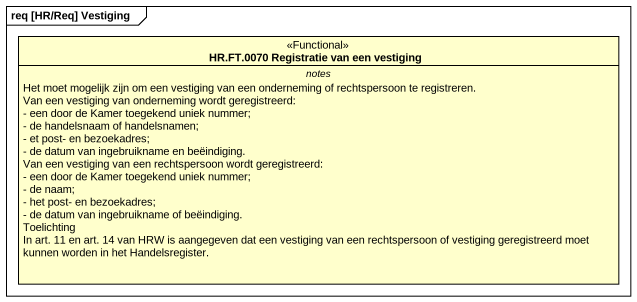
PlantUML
@startuml
mainframe req [HR/Req] Vestiging
hide circle
hide empty members
skinparam classAttributeIconSize 0
class "HR.FT.0070 Registratie van een vestiging" as HR_FT_0070_Registratie_van <<Functional>> {
  -- notes --
  Het moet mogelijk zijn om een vestiging van een onderneming of rechtspersoon te registreren.
  Van een vestiging van onderneming wordt geregistreerd:
  - een door de Kamer toegekend uniek nummer;
  - de handelsnaam of handelsnamen;
  - et post- en bezoekadres;
  - de datum van ingebruikname en beëindiging.
  Van een vestiging van een rechtspersoon wordt geregistreerd:
  - een door de Kamer toegekend uniek nummer;
  - de naam;
  - het post- en bezoekadres;
  - de datum van ingebruikname of beëindiging.
  Toelichting
  In art. 11 en art. 14 van HRW is aangegeven dat een vestiging van een rechtspersoon of vestiging geregistreerd moet kunnen worden in het Handelsregister.
}
@enduml
